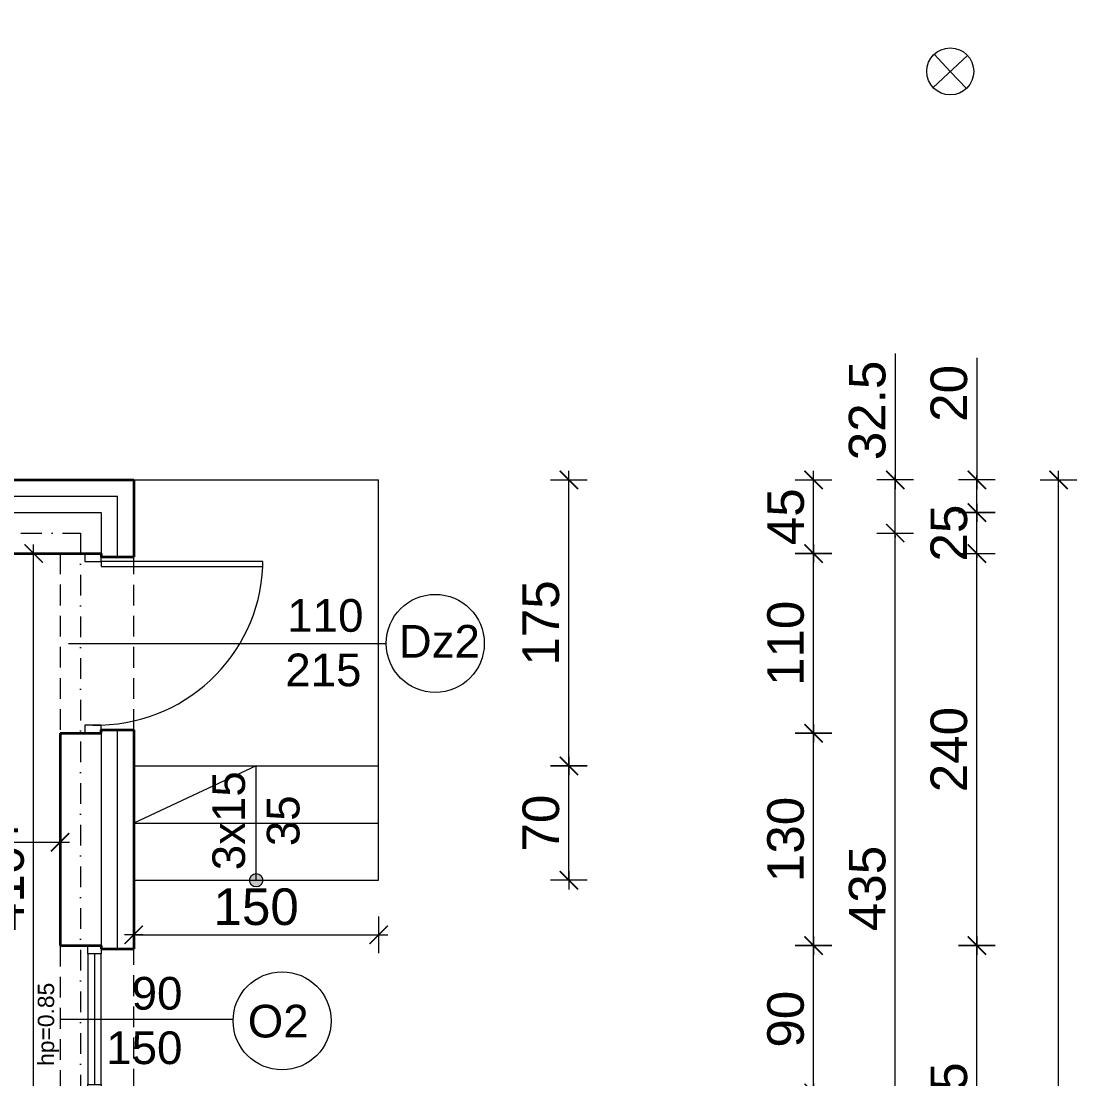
# Model space of a CAD drawing. Header units: millimetres. Extents: x -13512 to 8923, y -6533 to 5096.
# Drawn here: x 4289 to 4936, y 3902 to 4549 of the extents above; entities that cross this region are included whole.
import ezdxf

# ---------------------------------------------------------------- set-up
doc = ezdxf.new("R2010")
doc.units = ezdxf.units.MM
doc.linetypes.add('DASHDOT', pattern=[25.4, 12.7, -6.35, 0, -6.35])
doc.linetypes.add('DASHED', pattern=[19.05, 12.7, -6.35])
doc.layers.get('0').update_dxf_attribs({"lineweight": 0})
for name, color, linetype, lineweight in [('A-murowane', 3, 'Continuous', 35), ('A-osie', 7, 'DASHDOT', 5), ('A-pod', 6, 'DASHED', 15), ('A-schody', 2, 'Continuous', 5), ('A-stolarka', 1, 'Continuous', 5), ('A-w.ocieplenie', 4, 'BATTING', 5), ('A-wykończenie', 4, 'Continuous', 5), ('A17_OPIS_WARSTW', 22, 'Continuous', 9), ('B-opis', 7, 'Continuous', 0)]:
    doc.layers.add(name, color=color, linetype=linetype, lineweight=lineweight)
doc.layers.add('oznaczenia niedr', color=7, linetype='Continuous', lineweight=0, plot=False)
doc.styles.get("Standard").update_dxf_attribs({"font": 'arial.ttf'})
doc.linetypes.add('BATTING', pattern='A,0.00254,-2.54,[134,ltypeshp.shx,S=2.54,R=0,X=-2.54,Y=0],-5.08,[134,ltypeshp.shx,S=2.54,R=180,X=2.54,Y=0],-2.54', length=10.16254)
doc.dimstyles.new('PM-100', dxfattribs={"dimscale": 2.8, "dimtxt": 8, "dimasz": 0.5, "dimexe": 0, "dimexo": 0, "dimgap": 2, "dimtad": 1, "dimdec": 1, "dimrnd": 0.1, "dimzin": 13, "dimdsep": 46, "dimtxsty": 'Standard', "dimblk": 'Q', "dimcen": 0, "dimse1": 1, "dimse2": 1, "dimclrd": 256, "dimclre": 251, "dimclrt": 41, "dimadec": 1, "dimazin": 0, "dimtfac": 1, "dimtdec": 1, "dimtix": 1, "dimtmove": 1, "dimatfit": 0, "dimldrblk": 'NONE', "dimfxl": 1, "dimtolj": 1, "dimtzin": 13, "dimlwd": -1, "dimlwe": 0, "dimarcsym": 0})

# ---------------------------------------------------------------- blocks, each defined once
blk = doc.blocks.new('A$C31ED699E')
at = {"layer": 'A-stolarka'}
for points in [[(-10, 110), (-10, 105), (0, 105), (0, 110)], [(0, 105), (0, 102), (99.11, 102), (99.11, 105)], [(-10, 5), (-10, 0), (0, 0), (0, 5)]]:
    blk.add_lwpolyline(points, close=True, dxfattribs=at)
blk.add_arc((-2.64, 106.84), 101.87, 268.67264, 357.27581, dxfattribs=at)
blk = doc.blocks.new('Q')
for p, q in [((0, 8), (0, -8)), ((-4, 0), (4, 0))]:
    blk.add_line(p, q)
at = {"const_width": 0.7}
blk.add_lwpolyline([(4, 4), (-4, -4)], dxfattribs=at)
blk = doc.blocks.new('*D29')
at = {"layer": 'A17_OPIS_WARSTW', "transparency": 16777216}
blk.add_line((4359.72, 3989.93), (4506.92, 3989.93), dxfattribs=at)
at = {"layer": 'Defpoints', "color": 0, "transparency": 16777216}
for p in [(4358.32, 4039.76), (4508.32, 4039.76), (4508.32, 3989.93)]:
    blk.add_point(p, dxfattribs=at)
at = {"layer": 'A17_OPIS_WARSTW', "transparency": 16777216, "xscale": 1.4, "yscale": 1.4, "zscale": 1.4, "rotation": 180}
blk.add_blockref('Q', (4358.32, 3989.93), dxfattribs=at)
at = {"layer": 'A17_OPIS_WARSTW', "transparency": 16777216, "xscale": 1.4, "yscale": 1.4, "zscale": 1.4}
blk.add_blockref('Q', (4508.32, 3989.93), dxfattribs=at)
at = {"layer": 'A17_OPIS_WARSTW', "color": 41, "transparency": 16777216, "insert": (4433.32, 4006.97), "char_height": 22.4, "attachment_point": 5}
blk.add_mtext('\\A1;150', dxfattribs=at)
blk = doc.blocks.new('_None')
blk = doc.blocks.new('*D30')
at = {"layer": 'A17_OPIS_WARSTW', "transparency": 16777216}
blk.add_line((4624.78, 4024.69), (4624.78, 4091.89), dxfattribs=at)
at = {"layer": 'Defpoints', "color": 0, "transparency": 16777216}
for p in [(4554.28, 4093.29), (4624.78, 4093.29), (4554.28, 4023.29)]:
    blk.add_point(p, dxfattribs=at)
at = {"layer": 'A17_OPIS_WARSTW', "transparency": 16777216, "xscale": 1.4, "yscale": 1.4, "zscale": 1.4}
for p, rotation in [((4624.78, 4093.29), 90), ((4624.78, 4023.29), 270)]:
    blk.add_blockref('Q', p, dxfattribs=dict(at, rotation=rotation))
at = {"layer": 'A17_OPIS_WARSTW', "color": 41, "transparency": 16777216, "insert": (4607.74, 4058.29), "char_height": 22.4, "attachment_point": 5, "rotation": 90}
blk.add_mtext('\\A1;70', dxfattribs=at)
blk = doc.blocks.new('*D31')
at = {"layer": 'A17_OPIS_WARSTW', "transparency": 16777216}
blk.add_line((4624.78, 4094.69), (4624.78, 4266.89), dxfattribs=at)
at = {"layer": 'Defpoints', "color": 0, "transparency": 16777216}
for p in [(4554.28, 4268.29), (4624.78, 4268.29), (4529.28, 4093.29)]:
    blk.add_point(p, dxfattribs=at)
at = {"layer": 'A17_OPIS_WARSTW', "transparency": 16777216, "xscale": 1.4, "yscale": 1.4, "zscale": 1.4}
for p, rotation in [((4624.78, 4268.29), 90), ((4624.78, 4093.29), 270)]:
    blk.add_blockref('Q', p, dxfattribs=dict(at, rotation=rotation))
at = {"layer": 'A17_OPIS_WARSTW', "color": 41, "transparency": 16777216, "insert": (4607.74, 4180.79), "char_height": 22.4, "attachment_point": 5, "rotation": 90}
blk.add_mtext('\\A1;175', dxfattribs=at)
blk = doc.blocks.new('*D34')
at = {"layer": 'A17_OPIS_WARSTW', "transparency": 16777216}
blk.add_line((4297.06, 3814.69), (4297.06, 4221.89), dxfattribs=at)
at = {"layer": 'Defpoints', "color": 0, "transparency": 16777216}
for p in [(4297.06, 4223.29), (4324.38, 4223.29), (4324.38, 3813.29)]:
    blk.add_point(p, dxfattribs=at)
at = {"layer": 'A17_OPIS_WARSTW', "transparency": 16777216, "xscale": 1.4, "yscale": 1.4, "zscale": 1.4}
for p, rotation in [((4297.06, 4223.29), 90), ((4297.06, 3813.29), 270)]:
    blk.add_blockref('Q', p, dxfattribs=dict(at, rotation=rotation))
at = {"layer": 'A17_OPIS_WARSTW', "color": 41, "transparency": 16777216, "insert": (4280.02, 4018.29), "char_height": 22.4, "attachment_point": 5, "rotation": 90}
blk.add_mtext('\\A1;410', dxfattribs=at)
blk = doc.blocks.new('*D40')
at = {"layer": 'A17_OPIS_WARSTW', "transparency": 16777216}
blk.add_line((4213.72, 4046.57), (4311.92, 4046.57), dxfattribs=at)
at = {"layer": 'Defpoints', "color": 0, "transparency": 16777216}
for p in [(4212.32, 4046.57), (4313.32, 4046.57), (4313.32, 3991.85)]:
    blk.add_point(p, dxfattribs=at)
at = {"layer": 'A17_OPIS_WARSTW', "transparency": 16777216, "xscale": 1.4, "yscale": 1.4, "zscale": 1.4, "rotation": 180}
blk.add_blockref('Q', (4212.32, 4046.57), dxfattribs=at)
at = {"layer": 'A17_OPIS_WARSTW', "transparency": 16777216, "xscale": 1.4, "yscale": 1.4, "zscale": 1.4}
blk.add_blockref('Q', (4313.32, 4046.57), dxfattribs=at)
at = {"layer": 'A17_OPIS_WARSTW', "color": 41, "transparency": 16777216, "insert": (4262.82, 4063.61), "char_height": 22.4, "attachment_point": 5}
blk.add_mtext('\\A1;101', dxfattribs=at)
blk = doc.blocks.new('*D93')
at = {"layer": 'A17_OPIS_WARSTW', "transparency": 16777216}
blk.add_line((4774.62, 4114.69), (4774.62, 4221.89), dxfattribs=at)
at = {"layer": 'Defpoints', "color": 0, "transparency": 16777216}
for p in [(4325.82, 4223.29), (4774.62, 4223.29), (4325.82, 4113.29)]:
    blk.add_point(p, dxfattribs=at)
at = {"layer": 'A17_OPIS_WARSTW', "transparency": 16777216, "xscale": 1.4, "yscale": 1.4, "zscale": 1.4}
for p, rotation in [((4774.62, 4223.29), 90), ((4774.62, 4113.29), 270)]:
    blk.add_blockref('Q', p, dxfattribs=dict(at, rotation=rotation))
at = {"layer": 'A17_OPIS_WARSTW', "color": 41, "transparency": 16777216, "insert": (4757.58, 4168.29), "char_height": 22.4, "attachment_point": 5, "rotation": 90}
blk.add_mtext('\\A1;110', dxfattribs=at)
blk = doc.blocks.new('*D94')
at = {"layer": 'A17_OPIS_WARSTW', "transparency": 16777216}
blk.add_line((4774.62, 4224.69), (4774.62, 4266.89), dxfattribs=at)
at = {"layer": 'Defpoints', "color": 0, "transparency": 16777216}
for p in [(4358.32, 4268.29), (4774.62, 4268.29), (4325.82, 4223.29)]:
    blk.add_point(p, dxfattribs=at)
at = {"layer": 'A17_OPIS_WARSTW', "transparency": 16777216, "xscale": 1.4, "yscale": 1.4, "zscale": 1.4}
for p, rotation in [((4774.62, 4268.29), 90), ((4774.62, 4223.29), 270)]:
    blk.add_blockref('Q', p, dxfattribs=dict(at, rotation=rotation))
at = {"layer": 'A17_OPIS_WARSTW', "color": 41, "transparency": 16777216, "insert": (4757.63, 4245.79), "char_height": 22.4, "attachment_point": 5, "rotation": 90}
blk.add_mtext('\\A1;45', dxfattribs=at)
blk = doc.blocks.new('*D97')
at = {"layer": 'A17_OPIS_WARSTW', "transparency": 16777216}
blk.add_line((4824.62, 3802.19), (4824.62, 4234.39), dxfattribs=at)
at = {"layer": 'Defpoints', "color": 0, "transparency": 16777216}
for p in [(4315.23, 4235.79), (4824.62, 4235.79), (4315.23, 3800.79)]:
    blk.add_point(p, dxfattribs=at)
at = {"layer": 'A17_OPIS_WARSTW', "transparency": 16777216, "xscale": 1.4, "yscale": 1.4, "zscale": 1.4}
for p, rotation in [((4824.62, 4235.79), 90), ((4824.62, 3800.79), 270)]:
    blk.add_blockref('Q', p, dxfattribs=dict(at, rotation=rotation))
at = {"layer": 'A17_OPIS_WARSTW', "color": 41, "transparency": 16777216, "insert": (4807.57, 4018.29), "char_height": 22.4, "attachment_point": 5, "rotation": 90}
blk.add_mtext('\\A1;435', dxfattribs=at)
blk = doc.blocks.new('*D98')
at = {"layer": 'A17_OPIS_WARSTW', "transparency": 16777216}
for p, q in [((4824.62, 4345.62), (4824.62, 4268.29)), ((4824.62, 4269.69), (4824.62, 4271.09)), ((4824.62, 4235.79), (4824.62, 4268.29)), ((4824.62, 4235.79), (4824.62, 4268.29)), ((4824.62, 4234.39), (4824.62, 4232.99))]:
    blk.add_line(p, q, dxfattribs=at)
at = {"layer": 'Defpoints', "color": 0, "transparency": 16777216}
for p in [(4315.23, 4268.29), (4824.62, 4268.29), (4315.23, 4235.79)]:
    blk.add_point(p, dxfattribs=at)
at = {"layer": 'A17_OPIS_WARSTW', "transparency": 16777216, "xscale": 1.4, "yscale": 1.4, "zscale": 1.4}
for p, rotation in [((4824.62, 4268.29), 270), ((4824.62, 4235.79), 90)]:
    blk.add_blockref('Q', p, dxfattribs=dict(at, rotation=rotation))
at = {"layer": 'A17_OPIS_WARSTW', "color": 41, "transparency": 16777216, "insert": (4807.57, 4310.85), "char_height": 22.4, "attachment_point": 5, "rotation": 90}
blk.add_mtext('\\A1;32.5', dxfattribs=at)
blk = doc.blocks.new('*D102')
at = {"layer": 'A17_OPIS_WARSTW', "transparency": 16777216}
blk.add_line((4874.62, 3789.69), (4874.62, 3981.89), dxfattribs=at)
at = {"layer": 'Defpoints', "color": 0, "transparency": 16777216}
for p in [(4313.32, 3983.29), (4874.62, 3983.29), (4313.32, 3788.29)]:
    blk.add_point(p, dxfattribs=at)
at = {"layer": 'A17_OPIS_WARSTW', "transparency": 16777216, "xscale": 1.4, "yscale": 1.4, "zscale": 1.4}
for p, rotation in [((4874.62, 3983.29), 90), ((4874.62, 3788.29), 270)]:
    blk.add_blockref('Q', p, dxfattribs=dict(at, rotation=rotation))
at = {"layer": 'A17_OPIS_WARSTW', "color": 41, "transparency": 16777216, "insert": (4857.58, 3885.79), "char_height": 22.4, "attachment_point": 5, "rotation": 90}
blk.add_mtext('\\A1;195', dxfattribs=at)
blk = doc.blocks.new('*D103')
at = {"layer": 'A17_OPIS_WARSTW', "transparency": 16777216}
blk.add_line((4874.62, 3984.69), (4874.62, 4221.89), dxfattribs=at)
at = {"layer": 'Defpoints', "color": 0, "transparency": 16777216}
for p in [(4313.32, 4223.29), (4874.62, 4223.29), (4313.32, 3983.29)]:
    blk.add_point(p, dxfattribs=at)
at = {"layer": 'A17_OPIS_WARSTW', "transparency": 16777216, "xscale": 1.4, "yscale": 1.4, "zscale": 1.4}
for p, rotation in [((4874.62, 4223.29), 90), ((4874.62, 3983.29), 270)]:
    blk.add_blockref('Q', p, dxfattribs=dict(at, rotation=rotation))
at = {"layer": 'A17_OPIS_WARSTW', "color": 41, "transparency": 16777216, "insert": (4857.58, 4103.29), "char_height": 22.4, "attachment_point": 5, "rotation": 90}
blk.add_mtext('\\A1;240', dxfattribs=at)
blk = doc.blocks.new('*D104')
at = {"layer": 'A17_OPIS_WARSTW', "transparency": 16777216}
for p, q in [((4874.62, 4249.69), (4874.62, 4251.09)), ((4874.62, 4223.29), (4874.62, 4248.29)), ((4874.62, 4221.89), (4874.62, 4220.49))]:
    blk.add_line(p, q, dxfattribs=at)
at = {"layer": 'Defpoints', "color": 0, "transparency": 16777216}
for p in [(4338.32, 4248.29), (4874.62, 4248.29), (4313.32, 4223.29)]:
    blk.add_point(p, dxfattribs=at)
at = {"layer": 'A17_OPIS_WARSTW', "transparency": 16777216, "xscale": 1.4, "yscale": 1.4, "zscale": 1.4}
for p, rotation in [((4874.62, 4248.29), 270), ((4874.62, 4223.29), 90)]:
    blk.add_blockref('Q', p, dxfattribs=dict(at, rotation=rotation))
at = {"layer": 'A17_OPIS_WARSTW', "color": 41, "transparency": 16777216, "insert": (4857.58, 4235.79), "char_height": 22.4, "attachment_point": 5, "rotation": 90}
blk.add_mtext('\\A1;25', dxfattribs=at)
blk = doc.blocks.new('*D105')
at = {"layer": 'A17_OPIS_WARSTW', "transparency": 16777216}
for p, q in [((4874.62, 4343.08), (4874.62, 4268.29)), ((4874.62, 4269.69), (4874.62, 4271.09)), ((4874.62, 4248.29), (4874.62, 4268.29)), ((4874.62, 4248.29), (4874.62, 4268.29)), ((4874.62, 4246.89), (4874.62, 4245.49))]:
    blk.add_line(p, q, dxfattribs=at)
at = {"layer": 'Defpoints', "color": 0, "transparency": 16777216}
for p in [(4358.32, 4268.29), (4874.62, 4268.29), (4338.32, 4248.29)]:
    blk.add_point(p, dxfattribs=at)
at = {"layer": 'A17_OPIS_WARSTW', "transparency": 16777216, "xscale": 1.4, "yscale": 1.4, "zscale": 1.4}
for p, rotation in [((4874.62, 4268.29), 270), ((4874.62, 4248.29), 90)]:
    blk.add_blockref('Q', p, dxfattribs=dict(at, rotation=rotation))
at = {"layer": 'A17_OPIS_WARSTW', "color": 41, "transparency": 16777216, "insert": (4857.58, 4321.28), "char_height": 22.4, "attachment_point": 5, "rotation": 90}
blk.add_mtext('\\A1;20', dxfattribs=at)
blk = doc.blocks.new('*D106')
at = {"layer": 'A17_OPIS_WARSTW', "transparency": 16777216}
blk.add_line((4924.62, 3169.69), (4924.62, 4266.89), dxfattribs=at)
at = {"layer": 'Defpoints', "color": 0, "transparency": 16777216}
for p in [(4358.32, 4268.29), (4924.62, 4268.29), (4358.32, 3168.29)]:
    blk.add_point(p, dxfattribs=at)
at = {"layer": 'A17_OPIS_WARSTW', "transparency": 16777216, "xscale": 1.4, "yscale": 1.4, "zscale": 1.4}
for p, rotation in [((4924.62, 4268.29), 90), ((4924.62, 3168.29), 270)]:
    blk.add_blockref('Q', p, dxfattribs=dict(at, rotation=rotation))
at = {"layer": 'A17_OPIS_WARSTW', "color": 41, "transparency": 16777216, "insert": (4907.58, 3718.29), "char_height": 22.4, "attachment_point": 5, "rotation": 90}
blk.add_mtext('\\A1;1100', dxfattribs=at)
blk = doc.blocks.new('*D158')
at = {"layer": 'A17_OPIS_WARSTW', "transparency": 16777216}
blk.add_line((4199.72, 4914.46), (4356.92, 4914.46), dxfattribs=at)
at = {"layer": 'Defpoints', "color": 0, "transparency": 16777216}
for p in [(4358.32, 4914.46), (4358.32, 4268.29), (4198.32, 4235.79)]:
    blk.add_point(p, dxfattribs=at)
at = {"layer": 'A17_OPIS_WARSTW', "transparency": 16777216, "xscale": 1.4, "yscale": 1.4, "zscale": 1.4, "rotation": 180}
blk.add_blockref('Q', (4198.32, 4914.46), dxfattribs=at)
at = {"layer": 'A17_OPIS_WARSTW', "transparency": 16777216, "xscale": 1.4, "yscale": 1.4, "zscale": 1.4}
blk.add_blockref('Q', (4358.32, 4914.46), dxfattribs=at)
at = {"layer": 'A17_OPIS_WARSTW', "color": 41, "transparency": 16777216, "insert": (4278.32, 4931.5), "char_height": 22.4, "attachment_point": 5}
blk.add_mtext('\\A1;160', dxfattribs=at)
blk = doc.blocks.new('*D161')
at = {"layer": 'A17_OPIS_WARSTW', "transparency": 16777216}
blk.add_line((3897.22, 4964.46), (4324.42, 4964.46), dxfattribs=at)
at = {"layer": 'Defpoints', "color": 0, "transparency": 16777216}
for p in [(4325.82, 4964.46), (3895.82, 4235.79), (4325.82, 4235.79)]:
    blk.add_point(p, dxfattribs=at)
at = {"layer": 'A17_OPIS_WARSTW', "transparency": 16777216, "xscale": 1.4, "yscale": 1.4, "zscale": 1.4, "rotation": 180}
blk.add_blockref('Q', (3895.82, 4964.46), dxfattribs=at)
at = {"layer": 'A17_OPIS_WARSTW', "transparency": 16777216, "xscale": 1.4, "yscale": 1.4, "zscale": 1.4}
blk.add_blockref('Q', (4325.82, 4964.46), dxfattribs=at)
at = {"layer": 'A17_OPIS_WARSTW', "color": 41, "transparency": 16777216, "insert": (4110.82, 4981.51), "char_height": 22.4, "attachment_point": 5}
blk.add_mtext('\\A1;430', dxfattribs=at)
blk = doc.blocks.new('*D162')
at = {"layer": 'A17_OPIS_WARSTW', "transparency": 16777216}
for p, q in [((4324.42, 4964.46), (4323.02, 4964.46)), ((4325.82, 4964.46), (4358.32, 4964.46)), ((4325.82, 4964.46), (4358.32, 4964.46)), ((4445.38, 4964.46), (4358.32, 4964.46)), ((4359.72, 4964.46), (4361.12, 4964.46))]:
    blk.add_line(p, q, dxfattribs=at)
at = {"layer": 'Defpoints', "color": 0, "transparency": 16777216}
for p in [(4358.32, 4964.46), (4358.32, 4268.29), (4325.82, 4235.79)]:
    blk.add_point(p, dxfattribs=at)
at = {"layer": 'A17_OPIS_WARSTW', "transparency": 16777216, "xscale": 1.4, "yscale": 1.4, "zscale": 1.4}
blk.add_blockref('Q', (4325.82, 4964.46), dxfattribs=at)
at = {"layer": 'A17_OPIS_WARSTW', "transparency": 16777216, "xscale": 1.4, "yscale": 1.4, "zscale": 1.4, "rotation": 180}
blk.add_blockref('Q', (4358.32, 4964.46), dxfattribs=at)
at = {"layer": 'A17_OPIS_WARSTW', "color": 41, "transparency": 16777216, "insert": (4410.61, 4981.51), "char_height": 22.4, "attachment_point": 5}
blk.add_mtext('\\A1;32.5', dxfattribs=at)
blk = doc.blocks.new('*D167')
at = {"layer": 'A17_OPIS_WARSTW', "transparency": 16777216}
blk.add_line((3909.72, 5014.46), (4311.92, 5014.46), dxfattribs=at)
at = {"layer": 'Defpoints', "color": 0, "transparency": 16777216}
for p in [(4313.32, 5014.46), (3908.32, 4223.29), (4313.32, 4223.29)]:
    blk.add_point(p, dxfattribs=at)
at = {"layer": 'A17_OPIS_WARSTW', "transparency": 16777216, "xscale": 1.4, "yscale": 1.4, "zscale": 1.4, "rotation": 180}
blk.add_blockref('Q', (3908.32, 5014.46), dxfattribs=at)
at = {"layer": 'A17_OPIS_WARSTW', "transparency": 16777216, "xscale": 1.4, "yscale": 1.4, "zscale": 1.4}
blk.add_blockref('Q', (4313.32, 5014.46), dxfattribs=at)
at = {"layer": 'A17_OPIS_WARSTW', "color": 41, "transparency": 16777216, "insert": (4110.82, 5031.5), "char_height": 22.4, "attachment_point": 5}
blk.add_mtext('\\A1;405', dxfattribs=at)
blk = doc.blocks.new('*D168')
at = {"layer": 'A17_OPIS_WARSTW', "transparency": 16777216}
for p, q in [((4311.92, 5014.46), (4310.52, 5014.46)), ((4313.32, 5014.46), (4338.32, 5014.46)), ((4339.72, 5014.46), (4341.12, 5014.46))]:
    blk.add_line(p, q, dxfattribs=at)
at = {"layer": 'Defpoints', "color": 0, "transparency": 16777216}
for p in [(4338.32, 5014.46), (4338.32, 4248.29), (4313.32, 4223.29)]:
    blk.add_point(p, dxfattribs=at)
at = {"layer": 'A17_OPIS_WARSTW', "transparency": 16777216, "xscale": 1.4, "yscale": 1.4, "zscale": 1.4}
blk.add_blockref('Q', (4313.32, 5014.46), dxfattribs=at)
at = {"layer": 'A17_OPIS_WARSTW', "transparency": 16777216, "xscale": 1.4, "yscale": 1.4, "zscale": 1.4, "rotation": 180}
blk.add_blockref('Q', (4338.32, 5014.46), dxfattribs=at)
at = {"layer": 'A17_OPIS_WARSTW', "color": 41, "transparency": 16777216, "insert": (4325.82, 5031.5), "char_height": 22.4, "attachment_point": 5}
blk.add_mtext('\\A1;25', dxfattribs=at)
blk = doc.blocks.new('*D169')
at = {"layer": 'A17_OPIS_WARSTW', "transparency": 16777216}
for p, q in [((4336.92, 5014.46), (4335.52, 5014.46)), ((4338.32, 5014.46), (4358.32, 5014.46)), ((4338.32, 5014.46), (4358.32, 5014.46)), ((4442.68, 5014.46), (4358.32, 5014.46)), ((4359.72, 5014.46), (4361.12, 5014.46))]:
    blk.add_line(p, q, dxfattribs=at)
at = {"layer": 'Defpoints', "color": 0, "transparency": 16777216}
for p in [(4358.32, 5014.46), (4358.32, 4268.29), (4338.32, 4248.29)]:
    blk.add_point(p, dxfattribs=at)
at = {"layer": 'A17_OPIS_WARSTW', "transparency": 16777216, "xscale": 1.4, "yscale": 1.4, "zscale": 1.4}
blk.add_blockref('Q', (4338.32, 5014.46), dxfattribs=at)
at = {"layer": 'A17_OPIS_WARSTW', "transparency": 16777216, "xscale": 1.4, "yscale": 1.4, "zscale": 1.4, "rotation": 180}
blk.add_blockref('Q', (4358.32, 5014.46), dxfattribs=at)
at = {"layer": 'A17_OPIS_WARSTW', "color": 41, "transparency": 16777216, "insert": (4420.89, 5031.5), "char_height": 22.4, "attachment_point": 5}
blk.add_mtext('\\A1;20', dxfattribs=at)
blk = doc.blocks.new('*D170')
at = {"layer": 'A17_OPIS_WARSTW', "transparency": 16777216}
blk.add_line((3059.72, 5064.46), (4356.92, 5064.46), dxfattribs=at)
at = {"layer": 'Defpoints', "color": 0, "transparency": 16777216}
for p in [(4358.32, 5064.46), (3058.32, 4268.29), (4358.32, 4268.29)]:
    blk.add_point(p, dxfattribs=at)
at = {"layer": 'A17_OPIS_WARSTW', "transparency": 16777216, "xscale": 1.4, "yscale": 1.4, "zscale": 1.4, "rotation": 180}
blk.add_blockref('Q', (3058.32, 5064.46), dxfattribs=at)
at = {"layer": 'A17_OPIS_WARSTW', "transparency": 16777216, "xscale": 1.4, "yscale": 1.4, "zscale": 1.4}
blk.add_blockref('Q', (4358.32, 5064.46), dxfattribs=at)
at = {"layer": 'A17_OPIS_WARSTW', "color": 41, "transparency": 16777216, "insert": (3708.32, 5081.51), "char_height": 22.4, "attachment_point": 5}
blk.add_mtext('\\A1;1300', dxfattribs=at)
blk = doc.blocks.new('*D430')
at = {"layer": 'A17_OPIS_WARSTW', "transparency": 16777216}
blk.add_line((4253.12, 3969.89), (4253.12, 3814.69), dxfattribs=at)
at = {"layer": 'Defpoints', "color": 0, "transparency": 16777216}
for p in [(4215.79, 3971.29), (4253.12, 3813.29), (4326.79, 3813.29)]:
    blk.add_point(p, dxfattribs=at)
at = {"layer": 'A17_OPIS_WARSTW', "transparency": 16777216, "xscale": 1.4, "yscale": 1.4, "zscale": 1.4}
for p, rotation in [((4253.12, 3971.29), 90), ((4253.12, 3813.29), 270)]:
    blk.add_blockref('Q', p, dxfattribs=dict(at, rotation=rotation))
at = {"layer": 'A17_OPIS_WARSTW', "color": 41, "transparency": 16777216, "insert": (4236.08, 3892.29), "char_height": 22.4, "attachment_point": 5, "rotation": 90}
blk.add_mtext('\\A1;158', dxfattribs=at)
blk = doc.blocks.new('A$C7FE075C5')
at = {"layer": 'A-stolarka'}
for p, q in [((-5, 0), (-85, 0)), ((-85, -4), (-5, -4)), ((-85, -8), (-5, -8))]:
    blk.add_line(p, q, dxfattribs=at)
for points in [[(-90, 0), (-85, 0), (-85, -8), (-90, -8), (-90, 0)], [(-5, 0), (0, 0), (0, -8), (-5, -8), (-5, 0)]]:
    blk.add_lwpolyline(points, dxfattribs=at)
blk = doc.blocks.new('*D431')
at = {"layer": 'A17_OPIS_WARSTW', "transparency": 16777216}
blk.add_line((4774.62, 3894.69), (4774.62, 3981.89), dxfattribs=at)
at = {"layer": 'Defpoints', "color": 0, "transparency": 16777216}
for p in [(4334.32, 3983.29), (4774.62, 3983.29), (4334.32, 3893.29)]:
    blk.add_point(p, dxfattribs=at)
at = {"layer": 'A17_OPIS_WARSTW', "transparency": 16777216, "xscale": 1.4, "yscale": 1.4, "zscale": 1.4}
for p, rotation in [((4774.62, 3983.29), 90), ((4774.62, 3893.29), 270)]:
    blk.add_blockref('Q', p, dxfattribs=dict(at, rotation=rotation))
at = {"layer": 'A17_OPIS_WARSTW', "color": 41, "transparency": 16777216, "insert": (4757.58, 3938.29), "char_height": 22.4, "attachment_point": 5, "rotation": 90}
blk.add_mtext('\\A1;90', dxfattribs=at)
blk = doc.blocks.new('*D432')
at = {"layer": 'A17_OPIS_WARSTW', "transparency": 16777216}
blk.add_line((4774.62, 3984.69), (4774.62, 4111.89), dxfattribs=at)
at = {"layer": 'Defpoints', "color": 0, "transparency": 16777216}
for p in [(4328.32, 4113.29), (4774.62, 4113.29), (4334.32, 3983.29)]:
    blk.add_point(p, dxfattribs=at)
at = {"layer": 'A17_OPIS_WARSTW', "transparency": 16777216, "xscale": 1.4, "yscale": 1.4, "zscale": 1.4}
for p, rotation in [((4774.62, 4113.29), 90), ((4774.62, 3983.29), 270)]:
    blk.add_blockref('Q', p, dxfattribs=dict(at, rotation=rotation))
at = {"layer": 'A17_OPIS_WARSTW', "color": 41, "transparency": 16777216, "insert": (4757.57, 4048.29), "char_height": 22.4, "attachment_point": 5, "rotation": 90}
blk.add_mtext('\\A1;130', dxfattribs=at)
blk = doc.blocks.new('*D433')
at = {"layer": 'A17_OPIS_WARSTW', "transparency": 16777216}
blk.add_line((4774.62, 4114.69), (4774.62, 4221.89), dxfattribs=at)
at = {"layer": 'Defpoints', "color": 0, "transparency": 16777216}
for p in [(4328.32, 4223.29), (4774.62, 4223.29), (4328.32, 4113.29)]:
    blk.add_point(p, dxfattribs=at)
at = {"layer": 'A17_OPIS_WARSTW', "transparency": 16777216, "xscale": 1.4, "yscale": 1.4, "zscale": 1.4}
for p, rotation in [((4774.62, 4223.29), 90), ((4774.62, 4113.29), 270)]:
    blk.add_blockref('Q', p, dxfattribs=dict(at, rotation=rotation))
at = {"layer": 'A17_OPIS_WARSTW', "color": 41, "transparency": 16777216, "insert": (4757.58, 4168.29), "char_height": 22.4, "attachment_point": 5, "rotation": 90}
blk.add_mtext('\\A1;110', dxfattribs=at)
blk = doc.blocks.new('*D434')
at = {"layer": 'A17_OPIS_WARSTW', "transparency": 16777216}
blk.add_line((4774.62, 4224.69), (4774.62, 4266.89), dxfattribs=at)
at = {"layer": 'Defpoints', "color": 0, "transparency": 16777216}
for p in [(4358.32, 4268.29), (4774.62, 4268.29), (4328.32, 4223.29)]:
    blk.add_point(p, dxfattribs=at)
at = {"layer": 'A17_OPIS_WARSTW', "transparency": 16777216, "xscale": 1.4, "yscale": 1.4, "zscale": 1.4}
for p, rotation in [((4774.62, 4268.29), 90), ((4774.62, 4223.29), 270)]:
    blk.add_blockref('Q', p, dxfattribs=dict(at, rotation=rotation))
at = {"layer": 'A17_OPIS_WARSTW', "color": 41, "transparency": 16777216, "insert": (4757.63, 4245.79), "char_height": 22.4, "attachment_point": 5, "rotation": 90}
blk.add_mtext('\\A1;45', dxfattribs=at)

msp = doc.modelspace()

# ---------------------------------------------------------------- hatches: boundary and pattern name
at = {"layer": 'A-schody', "ltscale": 0.8}
h = msp.add_hatch(color=256, dxfattribs=at)
h.dxf.hatch_style = 1
edge = h.paths.add_edge_path()
edge.add_arc((4433.32, 4023.29), 4.09, 0, 360)

# ---------------------------------------------------------------- linework, layer by layer
at = {"layer": 'A-murowane'}
for p, q in [((4196.32, 4268.29), (4358.32, 4268.29)), ((4358.32, 4268.29), (4358.32, 4221.29)), ((4198.32, 4223.29), (4313.32, 4223.29)), ((4313.32, 4223.29), (4313.32, 4223.29)), ((4313.32, 4223.29), (4338.32, 4223.29)), ((4313.32, 4113.29), (4338.32, 4113.29)), ((4313.32, 4113.29), (4313.32, 3983.29)), ((4358.32, 4115.29), (4358.32, 3981.29)), ((4313.32, 3983.29), (4338.32, 3983.29)), ((4338.32, 3983.29), (4338.32, 3981.29)), ((4338.32, 3981.29), (4358.32, 3981.29))]:
    msp.add_line(p, q, dxfattribs=at)
for points in [[(4338.32, 4223.29), (4338.32, 4221.29), (4358.32, 4221.29)], [(4338.32, 4113.29), (4338.32, 4115.29), (4358.32, 4115.29)]]:
    msp.add_lwpolyline(points, dxfattribs=at)
at = {"layer": 'A-osie'}
for p, q in [((3090.82, 4235.79), (4325.82, 4235.79)), ((4325.82, 4235.79), (4325.82, 3200.79))]:
    msp.add_line(p, q, dxfattribs=at)
at = {"layer": 'A-pod'}
for p, q in [((4313.32, 4223.29), (4313.32, 4113.29)), ((4358.32, 4115.29), (4358.32, 4221.29)), ((4313.32, 3983.29), (4313.32, 3893.29)), ((4358.32, 3895.29), (4358.32, 3981.29))]:
    msp.add_line(p, q, dxfattribs=at)
at = {"layer": 'A-schody'}
for p, q in [((4358.32, 4268.29), (4508.32, 4268.29)), ((4508.32, 4023.29), (4508.32, 4268.29)), ((4358.32, 4093.29), (4508.32, 4093.29)), ((4433.32, 4093.29), (4358.32, 4058.29)), ((4433.32, 4023.29), (4433.32, 4093.29)), ((4358.32, 4058.29), (4508.32, 4058.29)), ((4358.32, 4023.29), (4508.32, 4023.29))]:
    msp.add_line(p, q, dxfattribs=at)
at = {"layer": 'A-schody', "ltscale": 0.8}
msp.add_circle((4433.32, 4023.29), 4.09, dxfattribs=at)
at = {"layer": 'A-w.ocieplenie'}
for p, q in [((4196.32, 4258.29), (4348.32, 4258.29)), ((4348.32, 4221.29), (4348.32, 4258.29)), ((4348.32, 3981.29), (4348.32, 4115.29))]:
    msp.add_line(p, q, dxfattribs=at)
at = {"layer": 'A-wykończenie'}
for p, q in [((4196.32, 4248.29), (4338.32, 4248.29)), ((4338.32, 4248.29), (4338.32, 4223.29)), ((4338.32, 4223.29), (4338.32, 4221.29)), ((4338.32, 4113.29), (4338.32, 4115.29)), ((4338.32, 4113.29), (4338.32, 3983.29))]:
    msp.add_line(p, q, dxfattribs=at)
at = {"layer": 'B-opis'}
for p, q in [((4318.32, 4168.29), (4512.99, 4168.29)), ((4313.32, 3938.29), (4419.2, 3938.29))]:
    msp.add_line(p, q, dxfattribs=at)
for centre in [(4542.99, 4168.29), (4449.19, 3937.29)]:
    msp.add_circle(centre, 30, dxfattribs=at)
at = {"layer": 'oznaczenia niedr'}
for p, q in [((4868.83, 4528.13), (4847.82, 4508.44)), ((4858.32, 4518.29), (4848.48, 4528.79)), ((4858.32, 4518.29), (4868.17, 4507.78))]:
    msp.add_line(p, q, dxfattribs=at)
msp.add_circle((4858.32, 4518.29), 14.4, dxfattribs=at)

# ---------------------------------------------------------------- block references
msp.add_blockref('A$C31ED699E', (4338.32, 4113.29))
at = {"layer": 'A-stolarka', "rotation": 270}
msp.add_blockref('A$C7FE075C5', (4338.32, 3893.29), dxfattribs=at)

# ---------------------------------------------------------------- texts
at = {"layer": 'B-opis', "char_height": 20}
for s, insert, attachment_point in [('\\pi-14.547;110\\P\\pi-15.768;215', (4466.93, 4195.38), 1), ('Dz2', (4520.63, 4179.55), 1), ('90\\P150', (4388.15, 3964.15), 3), ('O2', (4465.44, 3947.11), 3)]:
    msp.add_mtext_dynamic_manual_height_columns(s, width=13.1429, gutter_width=12.5, heights=[0], dxfattribs=dict(at, insert=insert, attachment_point=attachment_point))
at = {"layer": 'B-opis', "attachment_point": 1, "rotation": 90}
for s, width, insert, char_height in [('\\pi-22.576;3x15 \\P\\pi-7.8214;35', 13.1429, (4406.49, 4052.01), 20), ('hp=0.85', 49.0064, (4299.6, 3909.72), 10)]:
    msp.add_mtext_dynamic_manual_height_columns(s, width=width, gutter_width=12.5, heights=[0], dxfattribs=dict(at, insert=insert, char_height=char_height))

# ---------------------------------------------------------------- dimensions: what is measured, and where the dimension line sits
at = {"layer": 'A17_OPIS_WARSTW'}
for base, p1, p2, picture, middle in [((4358.32, 5064.46), (3058.32, 4268.29), (4358.32, 4268.29), '*D170', (3708.32, 5081.51)), ((4313.32, 5014.46), (3908.32, 4223.29), (4313.32, 4223.29), '*D167', (4110.82, 5031.5)), ((4338.32, 5014.46), (4313.32, 4223.29), (4338.32, 4248.29), '*D168', (4325.82, 5031.5)), ((4325.82, 4964.46), (3895.82, 4235.79), (4325.82, 4235.79), '*D161', (4110.82, 4981.51)), ((4358.32, 4914.46), (4198.32, 4235.79), (4358.32, 4268.29), '*D158', (4278.32, 4931.5)), ((4313.32, 4046.57), (4212.32, 4046.57), (4313.32, 3991.85), '*D40', (4262.82, 4063.61)), ((4508.32, 3989.93), (4358.32, 4039.76), (4508.32, 4039.76), '*D29', (4433.32, 4006.97))]:
    dim = msp.add_linear_dim(base=base, p1=p1, p2=p2, dimstyle='PM-100', dxfattribs=at)
    dim.commit()
    dim.dimension.update_dxf_attribs({"geometry": picture, "text_midpoint": middle})
for base, p1, picture, middle in [((4358.32, 5014.46), (4338.32, 4248.29), '*D169', (4420.89, 5024.23)), ((4358.32, 4964.46), (4325.82, 4235.79), '*D162', (4410.61, 4971.44))]:
    dim = msp.add_linear_dim(base=base, p1=p1, p2=(4358.32, 4268.29), dimstyle='PM-100', dxfattribs=at)
    dim.commit()
    dim.dimension.update_dxf_attribs({"geometry": picture, "text_midpoint": middle, "dimtype": 160})
for base, p1, p2, picture, middle in [((4824.62, 4268.29), (4315.23, 4235.79), (4315.23, 4268.29), '*D98', (4824.62, 4310.85)), ((4874.62, 4268.29), (4338.32, 4248.29), (4358.32, 4268.29), '*D105', (4884.06, 4321.28))]:
    dim = msp.add_linear_dim(base=base, p1=p1, p2=p2, angle=90, dimstyle='PM-100', dxfattribs=at)
    dim.commit()
    dim.dimension.update_dxf_attribs({"geometry": picture, "text_midpoint": middle, "dimtype": 160})
for base, p1, p2, picture, middle in [((4774.62, 4268.29), (4325.82, 4223.29), (4358.32, 4268.29), '*D94', (4757.63, 4245.79)), ((4774.62, 4268.29), (4328.32, 4223.29), (4358.32, 4268.29), '*D434', (4757.63, 4245.79)), ((4924.62, 4268.29), (4358.32, 3168.29), (4358.32, 4268.29), '*D106', (4907.58, 3718.29)), ((4624.78, 4268.29), (4529.28, 4093.29), (4554.28, 4268.29), '*D31', (4607.74, 4180.79)), ((4874.62, 4248.29), (4313.32, 4223.29), (4338.32, 4248.29), '*D104', (4857.58, 4235.79)), ((4824.62, 4235.79), (4315.23, 3800.79), (4315.23, 4235.79), '*D97', (4807.57, 4018.29)), ((4297.06, 4223.29), (4324.38, 3813.29), (4324.38, 4223.29), '*D34', (4280.02, 4018.29)), ((4874.62, 4223.29), (4313.32, 3983.29), (4313.32, 4223.29), '*D103', (4857.58, 4103.29)), ((4774.62, 4223.29), (4325.82, 4113.29), (4325.82, 4223.29), '*D93', (4757.58, 4168.29)), ((4774.62, 4223.29), (4328.32, 4113.29), (4328.32, 4223.29), '*D433', (4757.58, 4168.29)), ((4774.62, 4113.29), (4334.32, 3983.29), (4328.32, 4113.29), '*D432', (4757.57, 4048.29)), ((4624.78, 4093.29), (4554.28, 4023.29), (4554.28, 4093.29), '*D30', (4607.74, 4058.29)), ((4874.62, 3983.29), (4313.32, 3788.29), (4313.32, 3983.29), '*D102', (4857.58, 3885.79)), ((4774.62, 3983.29), (4334.32, 3893.29), (4334.32, 3983.29), '*D431', (4757.58, 3938.29)), ((4253.12, 3813.29), (4215.79, 3971.29), (4326.79, 3813.29), '*D430', (4236.08, 3892.29))]:
    dim = msp.add_linear_dim(base=base, p1=p1, p2=p2, angle=90, dimstyle='PM-100', dxfattribs=at)
    dim.commit()
    dim.dimension.update_dxf_attribs({"geometry": picture, "text_midpoint": middle})

doc.saveas('drawing.dxf')
